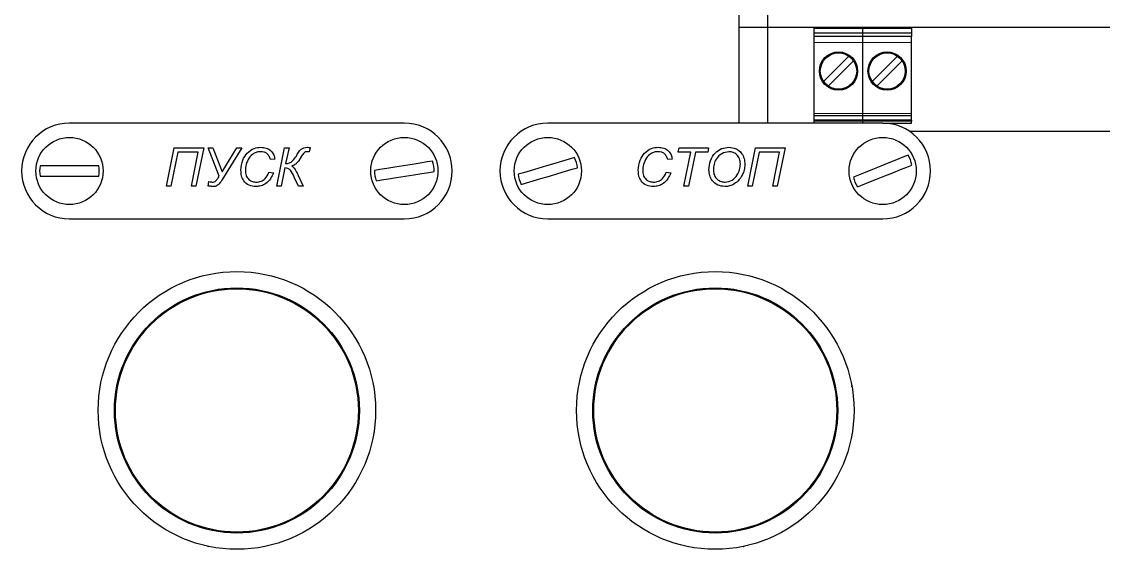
# Model space of a CAD drawing. Header units: millimetres. Extents: x 15 to 1184, y 5 to 836.
# Drawn here: x 574.26 to 596.87, y 643.6 to 654.62 of the extents above; entities that cross this region are included whole.
import ezdxf

# ---------------------------------------------------------------- set-up
doc = ezdxf.new("R2010")
doc.units = ezdxf.units.MM

msp = doc.modelspace()

# ---------------------------------------------------------------- linework, layer by layer
at = {"color": 7, "linetype": 'Continuous', "lineweight": 25}
for p, q in [((589.256, 654.499), (589.256, 656.799)), ((589.856, 654.499), (589.856, 656.799)), ((589.256, 654.499), (589.856, 654.499)), ((589.256, 652.499), (589.256, 654.499)), ((589.856, 654.499), (613.256, 654.499)), ((589.856, 652.499), (589.856, 654.499)), ((590.824, 654.479), (590.824, 654.499)), ((590.824, 654.479), (591.081, 654.479)), ((590.824, 654.379), (590.824, 654.479)), ((591.081, 654.479), (591.081, 654.499)), ((591.081, 654.479), (591.583, 654.479)), ((591.583, 654.479), (591.583, 654.499)), ((591.583, 654.479), (591.84, 654.479)), ((591.84, 654.479), (591.84, 654.499)), ((591.84, 654.479), (592.097, 654.479)), ((591.84, 654.379), (591.84, 654.479)), ((592.097, 654.479), (592.097, 654.499)), ((592.097, 654.479), (592.599, 654.479)), ((592.599, 654.479), (592.599, 654.499)), ((592.599, 654.479), (592.856, 654.479)), ((592.856, 654.479), (592.856, 654.499)), ((592.856, 654.479), (592.856, 654.379)), ((591.84, 654.379), (590.824, 654.379)), ((590.824, 654.305), (590.824, 654.379)), ((591.84, 654.305), (590.824, 654.305)), ((590.824, 654.185), (590.824, 654.305)), ((590.824, 652.7), (590.824, 654.185)), ((592.856, 654.379), (591.84, 654.379)), ((591.84, 654.305), (591.84, 654.379)), ((592.856, 654.305), (591.84, 654.305)), ((591.84, 654.185), (591.84, 654.305)), ((591.84, 652.7), (591.84, 654.185)), ((592.856, 654.379), (592.856, 654.305)), ((592.856, 654.185), (592.856, 654.305)), ((592.856, 652.7), (592.856, 654.185)), ((591.02, 653.371), (591.546, 653.897)), ((591.645, 653.798), (591.119, 653.272)), ((592.036, 653.371), (592.562, 653.897)), ((592.661, 653.798), (592.135, 653.272)), ((590.824, 652.66), (590.824, 652.7)), ((590.824, 652.655), (590.824, 652.66)), ((590.824, 652.655), (591.84, 652.655)), ((590.824, 652.559), (590.824, 652.655)), ((591.84, 652.66), (591.84, 652.7)), ((591.84, 652.655), (591.84, 652.66)), ((591.84, 652.655), (592.856, 652.655)), ((591.84, 652.559), (591.84, 652.655)), ((592.856, 652.66), (592.856, 652.7)), ((592.856, 652.66), (592.856, 652.655)), ((592.856, 652.559), (592.856, 652.655)), ((582.256, 652.499), (575.256, 652.499)), ((592.256, 652.499), (585.256, 652.499)), ((591.84, 652.559), (590.824, 652.559)), ((590.824, 652.539), (590.824, 652.559)), ((590.824, 652.499), (590.824, 652.539)), ((592.856, 652.559), (591.84, 652.559)), ((591.84, 652.539), (591.84, 652.559)), ((591.84, 652.499), (591.84, 652.539)), ((592.256, 652.499), (592.856, 652.499)), ((592.856, 652.559), (592.856, 652.539)), ((592.856, 652.499), (592.856, 652.539)), ((592.814, 652.329), (613.256, 652.329)), ((577.282, 651.184), (577.445, 651.984)), ((577.445, 651.984), (578.062, 651.984)), ((578.062, 651.984), (577.899, 651.184)), ((578.154, 651.984), (578.253, 651.984)), ((578.384, 651.388), (578.154, 651.984)), ((578.253, 651.984), (578.446, 651.481)), ((578.862, 651.984), (578.442, 651.309)), ((578.446, 651.481), (578.754, 651.984)), ((578.754, 651.984), (578.862, 651.984)), ((579.59, 651.184), (579.753, 651.984)), ((579.753, 651.984), (579.846, 651.984)), ((579.846, 651.984), (579.775, 651.656)), ((580.285, 651.99), (580.267, 651.898)), ((587.983, 651.892), (588.001, 651.984)), ((588.001, 651.984), (588.617, 651.984)), ((588.617, 651.984), (588.597, 651.892)), ((589.434, 651.184), (589.597, 651.984)), ((589.597, 651.984), (590.214, 651.984)), ((590.214, 651.984), (590.051, 651.184)), ((577.52, 651.892), (577.376, 651.184)), ((577.949, 651.892), (577.52, 651.892)), ((577.805, 651.184), (577.949, 651.892)), ((579.549, 651.748), (579.457, 651.738)), ((587.855, 651.748), (587.763, 651.738)), ((588.246, 651.892), (587.983, 651.892)), ((588.101, 651.184), (588.246, 651.892)), ((588.34, 651.892), (588.195, 651.184)), ((588.597, 651.892), (588.34, 651.892)), ((589.672, 651.892), (589.528, 651.184)), ((590.102, 651.892), (589.672, 651.892)), ((589.957, 651.184), (590.102, 651.892)), ((575.87, 651.609), (574.643, 651.609)), ((579.426, 651.471), (579.518, 651.461)), ((579.76, 651.564), (579.684, 651.184)), ((587.732, 651.471), (587.824, 651.461)), ((574.643, 651.389), (575.87, 651.389)), ((578.154, 651.185), (578.173, 651.279)), ((578.365, 651.358), (578.384, 651.388)), ((580.045, 651.184), (579.956, 651.373)), ((580.04, 651.405), (580.144, 651.184)), ((577.376, 651.184), (577.282, 651.184)), ((577.899, 651.184), (577.805, 651.184)), ((578.184, 651.182), (578.154, 651.185)), ((579.684, 651.184), (579.59, 651.184)), ((580.144, 651.184), (580.045, 651.184)), ((588.195, 651.184), (588.101, 651.184)), ((589.528, 651.184), (589.434, 651.184)), ((590.051, 651.184), (589.957, 651.184)), ((575.256, 650.499), (582.256, 650.499)), ((585.256, 650.499), (592.256, 650.499))]:
    msp.add_line(p, q, dxfattribs=at)
at = {"color": 8, "linetype": 'Continuous', "lineweight": 18}
for p, q in [((590.824, 654.185), (591.84, 654.185)), ((591.84, 654.185), (592.856, 654.185)), ((591.84, 652.7), (590.824, 652.7)), ((590.824, 652.66), (591.84, 652.66)), ((592.856, 652.7), (591.84, 652.7)), ((591.84, 652.66), (592.856, 652.66)), ((591.84, 652.539), (590.824, 652.539)), ((592.856, 652.539), (591.84, 652.539))]:
    msp.add_line(p, q, dxfattribs=at)
at = {"color": 7, "linetype": 'Continuous', "lineweight": 25, "flags": 128}
for points in [[(582.845, 651.705), (582.733, 651.687), (582.588, 651.663), (582.42, 651.636), (582.239, 651.607), (582.058, 651.578), (581.89, 651.551), (581.745, 651.528), (581.633, 651.51)], [(585.814, 651.778), (585.705, 651.746), (585.565, 651.704), (585.401, 651.656), (585.225, 651.604), (585.05, 651.552), (584.886, 651.504), (584.745, 651.463), (584.637, 651.431)], [(592.786, 651.829), (592.68, 651.787), (592.544, 651.732), (592.386, 651.669), (592.216, 651.601), (592.046, 651.533), (591.887, 651.47), (591.751, 651.415), (591.646, 651.373)], [(581.668, 651.293), (581.78, 651.311), (581.925, 651.334), (582.093, 651.361), (582.274, 651.39), (582.455, 651.419), (582.623, 651.446), (582.768, 651.469), (582.88, 651.487)], [(584.699, 651.22), (584.808, 651.252), (584.948, 651.293), (585.112, 651.341), (585.288, 651.393), (585.463, 651.445), (585.627, 651.493), (585.768, 651.535), (585.876, 651.567)], [(591.727, 651.169), (591.833, 651.211), (591.969, 651.265), (592.127, 651.329), (592.297, 651.397), (592.467, 651.464), (592.626, 651.528), (592.762, 651.582), (592.867, 651.624)]]:
    msp.add_lwpolyline(points, dxfattribs=at)
at = {"color": 7, "linetype": 'Continuous', "lineweight": 25}
for centre, radius in [((591.332, 653.585), 0.4), ((591.332, 653.585), 0.38), ((592.348, 653.585), 0.4), ((592.348, 653.585), 0.38), ((575.256, 651.499), 0.702), ((582.256, 651.499), 0.702), ((585.256, 651.499), 0.702), ((592.256, 651.499), 0.702), ((578.756, 646.499), 2.9), ((588.756, 646.499), 2.9), ((578.756, 646.499), 2.56), ((578.756, 646.499), 2.54), ((588.756, 646.499), 2.56), ((588.756, 646.499), 2.54)]:
    msp.add_circle(centre, radius, dxfattribs=at)
for centre, radius, start, end in [((591.332, 653.585), 0.378, 34.3365, 55.6635), ((592.348, 653.585), 0.378, 34.3365, 55.6635), ((591.332, 653.585), 0.378, 214.3365, 235.6635), ((592.348, 653.585), 0.378, 214.3365, 235.6635), ((575.256, 651.499), 1, 90, 180), ((582.256, 651.499), 1, 0, 90), ((585.256, 651.499), 1, 90, 180), ((592.256, 651.499), 1, 0, 90), ((582.256, 651.499), 0.624, 358.962, 19.2838), ((585.256, 651.499), 0.624, 6.2775, 26.5992), ((592.256, 651.499), 0.624, 11.6259, 31.9477), ((575.256, 651.499), 1, 180, 270), ((575.256, 651.499), 0.624, 169.8391, 190.1609), ((575.256, 651.499), 0.624, 349.8391, 10.1609), ((582.256, 651.499), 0.624, 178.962, 199.2838), ((582.256, 651.499), 1, 270, 0), ((585.256, 651.499), 1, 180, 270), ((592.256, 651.499), 1, 270, 0), ((585.256, 651.499), 0.624, 186.2775, 206.5992), ((592.256, 651.499), 0.624, 191.6259, 211.9477), ((588.756, 646.499), 2.9, 9.7614, 10.1566), ((578.756, 646.499), 2.9, 257.7286, 258.1238), ((588.756, 646.499), 2.9, 281.6302, 282.0254)]:
    msp.add_arc(centre, radius, start, end, dxfattribs=at)
for points, knots in [([(578.97, 651.87), (579.016, 651.91), (579.098, 651.982), (579.207, 651.991), (579.254, 651.995)], [0, 0, 0, 0, 0.559024, 1, 1, 1, 1]), ([(579.254, 651.995), (579.294, 651.992), (579.374, 651.986), (579.471, 651.926), (579.532, 651.841), (579.543, 651.779), (579.549, 651.748)], [0, 0, 0, 0, 0.280369, 0.55962, 0.779604, 1, 1, 1, 1]), ([(579.999, 651.812), (580.025, 651.864), (580.062, 651.938), (580.155, 651.989), (580.2, 651.993), (580.222, 651.995)], [0, 0, 0, 0, 0.560424, 0.779864, 1, 1, 1, 1]), ([(580.222, 651.995), (580.234, 651.994), (580.255, 651.992), (580.276, 651.991), (580.285, 651.99)], [0, 0, 0, 0, 0.559959, 1, 1, 1, 1]), ([(587.276, 651.87), (587.322, 651.91), (587.404, 651.982), (587.513, 651.991), (587.56, 651.995)], [0, 0, 0, 0, 0.559024, 1, 1, 1, 1]), ([(587.56, 651.995), (587.6, 651.992), (587.68, 651.986), (587.777, 651.926), (587.838, 651.841), (587.849, 651.779), (587.855, 651.748)], [0, 0, 0, 0, 0.280369, 0.559621, 0.779604, 1, 1, 1, 1]), ([(588.624, 651.52), (588.629, 651.586), (588.639, 651.719), (588.743, 651.877), (588.885, 651.978), (588.989, 651.989), (589.041, 651.995)], [0, 0, 0, 0, 0.280434, 0.559866, 0.779972, 1, 1, 1, 1]), ([(589.041, 651.995), (589.092, 651.989), (589.195, 651.978), (589.308, 651.88), (589.366, 651.76), (589.37, 651.679), (589.373, 651.639)], [0, 0, 0, 0, 0.279663, 0.558798, 0.779102, 1, 1, 1, 1]), ([(578.841, 651.515), (578.847, 651.588), (578.857, 651.719), (578.935, 651.824), (578.97, 651.87)], [0, 0, 0, 0, 0.5598358, 1, 1, 1, 1]), ([(579.014, 651.775), (578.988, 651.729), (578.94, 651.648), (578.936, 651.555), (578.933, 651.514)], [0, 0, 0, 0, 0.559144, 1, 1, 1, 1]), ([(579.255, 651.902), (579.228, 651.9), (579.175, 651.897), (579.087, 651.858), (579.042, 651.806), (579.014, 651.775)], [0, 0, 0, 0, 0.280483, 0.560741, 1, 1, 1, 1]), ([(579.457, 651.738), (579.448, 651.763), (579.431, 651.814), (579.38, 651.87), (579.317, 651.899), (579.275, 651.901), (579.255, 651.902)], [0, 0, 0, 0, 0.280476, 0.559642, 0.779542, 1, 1, 1, 1]), ([(579.775, 651.656), (579.802, 651.657), (579.857, 651.659), (579.936, 651.72), (579.975, 651.777), (579.999, 651.812)], [0, 0, 0, 0, 0.279983, 0.558971, 1, 1, 1, 1]), ([(580.11, 651.811), (580.082, 651.763), (580.043, 651.697), (579.97, 651.627), (579.928, 651.613), (579.907, 651.607)], [0, 0, 0, 0, 0.560628, 0.780344, 1, 1, 1, 1]), ([(580.166, 651.883), (580.155, 651.87), (580.134, 651.848), (580.118, 651.822), (580.11, 651.811)], [0, 0, 0, 0, 0.559674, 1, 1, 1, 1]), ([(580.217, 651.902), (580.206, 651.901), (580.188, 651.899), (580.173, 651.888), (580.166, 651.883)], [0, 0, 0, 0, 0.559263, 1, 1, 1, 1]), ([(580.247, 651.9), (580.241, 651.9), (580.231, 651.901), (580.221, 651.902), (580.217, 651.902)], [0, 0, 0, 0, 0.560056, 1, 1, 1, 1]), ([(580.267, 651.898), (580.263, 651.898), (580.256, 651.899), (580.25, 651.899), (580.247, 651.9)], [0, 0, 0, 0, 0.5599364, 1, 1, 1, 1]), ([(587.147, 651.515), (587.153, 651.588), (587.163, 651.719), (587.241, 651.824), (587.276, 651.87)], [0, 0, 0, 0, 0.559834, 1, 1, 1, 1]), ([(587.32, 651.775), (587.294, 651.729), (587.246, 651.648), (587.242, 651.555), (587.239, 651.514)], [0, 0, 0, 0, 0.559144, 1, 1, 1, 1]), ([(587.561, 651.902), (587.534, 651.9), (587.481, 651.897), (587.393, 651.858), (587.348, 651.806), (587.32, 651.775)], [0, 0, 0, 0, 0.280479, 0.560739, 1, 1, 1, 1]), ([(587.763, 651.738), (587.754, 651.763), (587.737, 651.814), (587.686, 651.87), (587.623, 651.899), (587.581, 651.901), (587.561, 651.902)], [0, 0, 0, 0, 0.2804742, 0.5596388, 0.7795432, 1, 1, 1, 1]), ([(589.042, 651.902), (588.99, 651.893), (588.885, 651.876), (588.778, 651.765), (588.723, 651.64), (588.719, 651.557), (588.716, 651.516)], [0, 0, 0, 0, 0.2785332, 0.5583805, 0.7789421, 1, 1, 1, 1]), ([(589.28, 651.646), (589.278, 651.683), (589.272, 651.757), (589.21, 651.843), (589.129, 651.895), (589.071, 651.9), (589.042, 651.902)], [0, 0, 0, 0, 0.280317, 0.559483, 0.779625, 1, 1, 1, 1]), ([(579.157, 651.174), (579.107, 651.178), (579.009, 651.187), (578.897, 651.28), (578.847, 651.399), (578.843, 651.476), (578.841, 651.515)], [0, 0, 0, 0, 0.279975, 0.558594, 0.778942, 1, 1, 1, 1]), ([(578.933, 651.514), (578.936, 651.478), (578.94, 651.406), (578.997, 651.319), (579.08, 651.273), (579.136, 651.268), (579.164, 651.266)], [0, 0, 0, 0, 0.280654, 0.559257, 0.779369, 1, 1, 1, 1]), ([(579.518, 651.461), (579.5, 651.418), (579.465, 651.333), (579.373, 651.239), (579.266, 651.183), (579.193, 651.177), (579.157, 651.174)], [0, 0, 0, 0, 0.280351, 0.559944, 0.779967, 1, 1, 1, 1]), ([(579.164, 651.266), (579.197, 651.27), (579.264, 651.277), (579.367, 651.345), (579.404, 651.424), (579.426, 651.471)], [0, 0, 0, 0, 0.280491, 0.561132, 1, 1, 1, 1]), ([(579.956, 651.373), (579.934, 651.424), (579.904, 651.494), (579.825, 651.557), (579.782, 651.562), (579.76, 651.564)], [0, 0, 0, 0, 0.56121, 0.779959, 1, 1, 1, 1]), ([(579.907, 651.607), (579.937, 651.572), (579.99, 651.511), (580.025, 651.437), (580.04, 651.405)], [0, 0, 0, 0, 0.558907, 1, 1, 1, 1]), ([(587.463, 651.174), (587.413, 651.178), (587.315, 651.187), (587.203, 651.28), (587.153, 651.399), (587.149, 651.476), (587.147, 651.515)], [0, 0, 0, 0, 0.279975, 0.558594, 0.778942, 1, 1, 1, 1]), ([(587.239, 651.514), (587.242, 651.478), (587.246, 651.406), (587.303, 651.319), (587.386, 651.273), (587.442, 651.268), (587.47, 651.266)], [0, 0, 0, 0, 0.280654, 0.559257, 0.779369, 1, 1, 1, 1]), ([(587.824, 651.461), (587.806, 651.418), (587.771, 651.333), (587.679, 651.239), (587.572, 651.183), (587.499, 651.177), (587.463, 651.174)], [0, 0, 0, 0, 0.280351, 0.559944, 0.779967, 1, 1, 1, 1]), ([(587.47, 651.266), (587.503, 651.27), (587.57, 651.277), (587.673, 651.345), (587.71, 651.424), (587.732, 651.471)], [0, 0, 0, 0, 0.280491, 0.561132, 1, 1, 1, 1]), ([(588.954, 651.174), (588.903, 651.18), (588.803, 651.192), (588.691, 651.285), (588.634, 651.402), (588.627, 651.481), (588.624, 651.52)], [0, 0, 0, 0, 0.279672, 0.558749, 0.779273, 1, 1, 1, 1]), ([(588.716, 651.516), (588.72, 651.479), (588.727, 651.406), (588.791, 651.321), (588.875, 651.275), (588.932, 651.269), (588.961, 651.266)], [0, 0, 0, 0, 0.280118, 0.559052, 0.779483, 1, 1, 1, 1]), ([(588.961, 651.266), (589.012, 651.276), (589.114, 651.294), (589.216, 651.404), (589.269, 651.526), (589.277, 651.606), (589.28, 651.646)], [0, 0, 0, 0, 0.278422, 0.558183, 0.779089, 1, 1, 1, 1]), ([(589.373, 651.639), (589.371, 651.597), (589.366, 651.523), (589.338, 651.454), (589.326, 651.424)], [0, 0, 0, 0, 0.559829, 1, 1, 1, 1]), ([(578.173, 651.279), (578.19, 651.277), (578.219, 651.272), (578.249, 651.268), (578.263, 651.266)], [0, 0, 0, 0, 0.560092, 1, 1, 1, 1]), ([(578.263, 651.266), (578.276, 651.27), (578.301, 651.277), (578.335, 651.312), (578.353, 651.341), (578.365, 651.358)], [0, 0, 0, 0, 0.2774388, 0.5582889, 1, 1, 1, 1]), ([(578.442, 651.309), (578.419, 651.273), (578.387, 651.224), (578.324, 651.179), (578.291, 651.176), (578.274, 651.174)], [0, 0, 0, 0, 0.560732, 0.780383, 1, 1, 1, 1]), ([(589.326, 651.424), (589.298, 651.375), (589.247, 651.288), (589.162, 651.236), (589.124, 651.213)], [0, 0, 0, 0, 0.559713, 1, 1, 1, 1]), ([(578.274, 651.174), (578.257, 651.175), (578.227, 651.177), (578.197, 651.18), (578.184, 651.182)], [0, 0, 0, 0, 0.559921, 1, 1, 1, 1]), ([(589.124, 651.213), (589.094, 651.2), (589.039, 651.178), (588.98, 651.175), (588.954, 651.174)], [0, 0, 0, 0, 0.559751, 1, 1, 1, 1])]:
    msp.add_open_spline(points, degree=3, knots=knots, dxfattribs=at)

doc.saveas('drawing.dxf')
